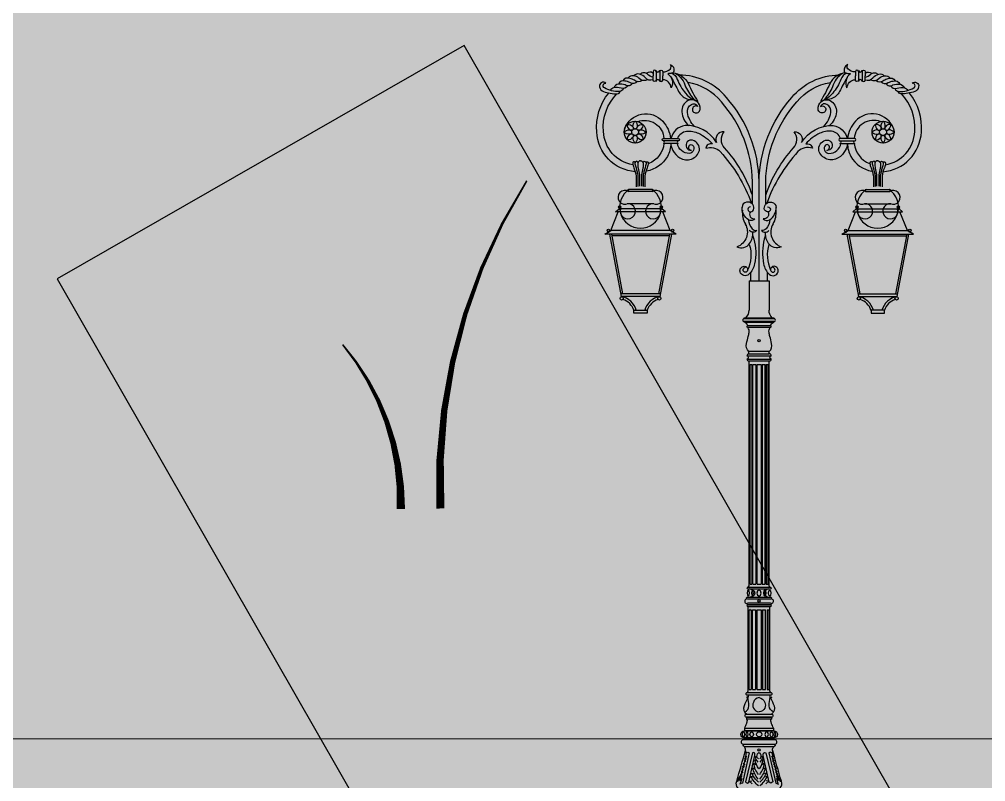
# Model space of a CAD drawing. Header units: millimetres. Extents: x 476643 to 477419, y 1110674 to 1111494.
# Drawn here: x 476905.383 to 476908.473, y 1111123.864 to 1111126.302 of the extents above; entities that cross this region are included whole.
import ezdxf

# ---------------------------------------------------------------- set-up
doc = ezdxf.new("R2010")
doc.units = ezdxf.units.MM
doc.header["$LTSCALE"] = 0.001
doc.header["$MEASUREMENT"] = 0
for name, color, linetype in [('HT_duong', 1, 'Continuous'), ('HT_thuc vat', 3, 'Continuous'), ('Net manh', 252, 'Continuous'), ('THIETBI', 33, 'Continuous')]:
    doc.layers.add(name, color=color, linetype=linetype)
doc.layers.add('LUOI', color=8, linetype='Continuous', lineweight=5)

# ---------------------------------------------------------------- blocks, each defined once
blk = doc.blocks.new('QFE')
at = {"layer": 'THIETBI', "color": 35, "lineweight": -2, "true_color": 0xa87038}
for p, q in [((7833468.5, 3940380.3), (7833468.5, 3940348)), ((7833468.5, 3940380.3), (7833468.5, 3940346.5)), ((7833474, 3940382.4), (7833474, 3940347.5)), ((7833478.7, 3940384.5), (7833478.7, 3940348)), ((7833486.1, 3940384.5), (7833486.1, 3940348)), ((7833490.8, 3940382.4), (7833490.8, 3940347.5)), ((7833496.3, 3940380.3), (7833496.3, 3940346.5)), ((7833521.2, 3940337.7), (7833443.6, 3940337.7)), ((7833521.2, 3940331.4), (7833445.1, 3940331.4)), ((7834202.1, 3940337.7), (7834279.7, 3940337.7)), ((7834202.1, 3940331.4), (7834278.2, 3940331.4)), ((7833562.1, 3940266.7), (7833402.7, 3940266.7)), ((7833551.1, 3940276), (7833419, 3940276)), ((7834161.2, 3940266.7), (7834320.6, 3940266.7)), ((7834172.2, 3940276), (7834304.3, 3940276)), ((7833577.2, 3940206.8), (7833387.6, 3940206.8)), ((7834146.1, 3940206.8), (7834335.7, 3940206.8)), ((7833596.8, 3940194.8), (7833368, 3940194.8)), ((7833574.2, 3940189.3), (7833390.6, 3940189.3)), ((7834126.5, 3940194.8), (7834355.3, 3940194.8)), ((7834149.1, 3940189.3), (7834332.7, 3940189.3)), ((7833830, 3940045.7), (7833830, 3939951.5)), ((7833830, 3940045.7), (7833893.3, 3940045.7)), ((7833893.3, 3940045.7), (7833893.3, 3939951.5)), ((7833545.5, 3940004.3), (7833419.3, 3940004.3)), ((7833543.8, 3939995), (7833421, 3939995)), ((7834177.8, 3940004.3), (7834304, 3940004.3)), ((7834179.5, 3939995), (7834302.2, 3939995)), ((7833894.3, 3939820), (7833828.9, 3939820)), ((7833828.9, 3939812.1), (7833828.9, 3939820)), ((7833894.3, 3939812.1), (7833894.3, 3939820)), ((7833832.6, 3939777.6), (7833838.9, 3939777.6)), ((7833841.9, 3939777.6), (7833851.4, 3939777.6)), ((7833855.2, 3939777.6), (7833867.9, 3939777.6)), ((7833871.7, 3939777.6), (7833881.2, 3939777.6)), ((7833884.2, 3939777.6), (7833890.5, 3939777.6)), ((7833832.6, 3939075.7), (7833838.9, 3939075.7)), ((7833841.9, 3939075.7), (7833851.4, 3939075.7)), ((7833855.2, 3939075.7), (7833867.9, 3939075.7)), ((7833871.7, 3939075.7), (7833881.2, 3939075.7)), ((7833884.2, 3939075.7), (7833890.5, 3939075.7)), ((7833829.6, 3938993.5), (7833835.9, 3938993.5)), ((7833840.7, 3938993.5), (7833850.2, 3938993.5)), ((7833855.2, 3938993.5), (7833867.9, 3938993.5)), ((7833872.9, 3938993.5), (7833882.4, 3938993.5)), ((7833887.2, 3938993.5), (7833893.6, 3938993.5)), ((7833829.6, 3938738.3), (7833835.9, 3938738.3)), ((7833840.7, 3938738.3), (7833850.2, 3938738.3)), ((7833855.2, 3938738.3), (7833867.9, 3938738.3)), ((7833872.9, 3938738.3), (7833882.4, 3938738.3)), ((7833887.2, 3938738.3), (7833893.6, 3938738.3))]:
    blk.add_line(p, q, dxfattribs=at)
at = {"layer": 'THIETBI', "color": 35, "true_color": 0xa87038}
for p, q in [((7834227, 3940380.3), (7834227, 3940346.5)), ((7834232.5, 3940382.4), (7834232.5, 3940347.5)), ((7834237.2, 3940384.5), (7834237.2, 3940348)), ((7834244.6, 3940384.5), (7834244.6, 3940348)), ((7834249.3, 3940382.4), (7834249.3, 3940347.5)), ((7834254.8, 3940380.3), (7834254.8, 3940348)), ((7834254.8, 3940380.3), (7834254.8, 3940346.5))]:
    blk.add_line(p, q, dxfattribs=at)
at = {"layer": 'THIETBI', "color": 35, "lineweight": -2, "true_color": 0xa87038}
for points in [[(7833554, 3940714, 0.236417), (7833577.9, 3940723.8, 0.355517), (7833578.3, 3940737.4, -0.357659), (7833589.1, 3940715.7, -0.346564), (7833581, 3940709.2, 0.044289), (7833569.5, 3940708, -0.377494), (7833580.5, 3940662.4, 0.375058), (7833554.3, 3940688.9, 0.872055)], [(7833505.8, 3940688.7, -0.353507), (7833477.4, 3940693.2, 0.183216), (7833459.7, 3940701.4, 0.310057), (7833443.4, 3940694.3)], [(7833522.2, 3940688.7, -0.362856), (7833498.2, 3940695, 0.124479), (7833479.2, 3940706.2, 0.33864), (7833461.3, 3940701.4)], [(7833523.1, 3940696.5, -0.183873), (7833504.3, 3940706.6, 0.439186), (7833481.6, 3940705.9)], [(7833522.3, 3940710.2, 0.313361), (7833501.6, 3940709.5)], [(7833532.2, 3940714.4, 1), (7833522.4, 3940714.4), (7833522.4, 3940701)], [(7833532.2, 3940687.6, -1), (7833522.4, 3940687.6), (7833522.4, 3940701)], [(7833543.8, 3940714.4, -1), (7833553.6, 3940714.4), (7833553.6, 3940701)], [(7833543.8, 3940687.6, 1), (7833553.6, 3940687.6), (7833553.6, 3940701)], [(7833581, 3940709.2, -0.272622), (7833599.8, 3940689.6, 0.078301), (7833626.3, 3940645.7, 0.086567), (7833651.5, 3940624.6, 14.524247)], [(7833584.9, 3940710.8, -0.25183), (7833635.9, 3940675.9, 0.043039), (7833665.6, 3940619.4, 5.42602)], [(7833595.1, 3940708.8, -0.194984), (7833626.7, 3940666.1, 0.059088), (7833653.5, 3940624.9, 0.228317), (7833665.6, 3940619.4, 0.310763)], [(7833861.6, 3940068), (7833861.6, 3940362.5, 0.178826), (7833757.3, 3940631.7, 0.224593), (7833606, 3940703.6, 6.691776)], [(7833861.6, 3940045.7), (7833861.6, 3940362.5, -0.178826), (7833966, 3940631.7, -0.224593), (7834117.3, 3940703.6, -6.691776)], [(7834138.4, 3940710.8, 0.25183), (7834087.4, 3940675.9, -0.043039), (7834057.6, 3940619.4, -5.42602)], [(7834128.2, 3940708.8, 0.194984), (7834096.5, 3940666.1, -0.059088), (7834069.8, 3940624.9, -0.228317), (7834057.6, 3940619.4, -0.310763)], [(7834142.2, 3940709.2, 0.272622), (7834123.5, 3940689.6, -0.078301), (7834096.9, 3940645.7, -0.086567), (7834071.8, 3940624.6, -14.524247)], [(7833427.2, 3940660.6, -0.353262), (7833414.8, 3940651.3, -0.139748), (7833366.9, 3940662.4, -0.806847), (7833372, 3940677.7, 0.723686), (7833351.4, 3940665.8, 0.251861), (7833363.8, 3940651, 0.095726), (7833408.3, 3940643.8, 0.394592), (7833417.2, 3940652.2)], [(7833441.7, 3940669.2, -0.348519), (7833420.6, 3940661.6, 0.153989), (7833396.5, 3940662.6, 0.191715), (7833385.9, 3940654.5, 2.215469)], [(7833456.2, 3940677.6, -0.465554), (7833433.5, 3940672, 0.134027), (7833411.6, 3940674.4, 0.286078), (7833396.8, 3940662.7, 2.125003)], [(7833472.8, 3940682.9, -0.38797), (7833448.5, 3940679.6, 0.059411), (7833432.7, 3940684.6, 0.413091), (7833411.6, 3940674.4)], [(7833487.6, 3940686.6, -0.370345), (7833463, 3940687, 0.059101), (7833448.5, 3940692.7, 0.37824), (7833426.2, 3940685.5)], [(7833580.1, 3940695.7, -0.016213), (7833604.4, 3940651.1, 0.189261), (7833630.7, 3940627.5, 0.138391), (7833648.3, 3940626, 4.133376)], [(7833840.3, 3940290.6), (7833840.3, 3940362.4, 0.178986), (7833741.1, 3940618, 0.183875), (7833633.5, 3940680.1, 0.225194)], [(7833882.9, 3940290.6), (7833882.9, 3940362.4, -0.178986), (7833982.2, 3940618, -0.183875), (7834089.7, 3940680.1, -0.225194)], [(7834143.1, 3940695.7, 0.016213), (7834118.9, 3940651.1, -0.189261), (7834092.6, 3940627.5, -0.138391), (7834074.9, 3940626, -4.133376)], [(7833466.2, 3940394.5, -0.380071), (7833342.8, 3940521.8, -0.19648), (7833380.7, 3940646, -0.458748)], [(7833458.2, 3940416.9, -0.356823), (7833364, 3940523.3, -0.218743), (7833406.4, 3940643.4)], [(7833654.8, 3940539.5, -0.152273), (7833632.3, 3940583.9, -0.336534), (7833645.3, 3940609.7, -0.465355), (7833664.8, 3940603.5, 1.036364), (7833654.7, 3940583.8, 0.508027), (7833673, 3940593.9, 0.582864), (7833634.7, 3940622.6, 0.287455), (7833614.4, 3940586.2, 0.200707), (7833636.8, 3940542.2, 6.479291)], [(7834068.5, 3940539.5, 0.152273), (7834091, 3940583.9, 0.336534), (7834078, 3940609.7, 0.465355), (7834058.5, 3940603.5, -1.036364), (7834068.5, 3940583.8, -0.508027), (7834050.3, 3940593.9, -0.582864), (7834088.6, 3940622.6, -0.287455), (7834108.9, 3940586.2, -0.200707), (7834086.5, 3940542.2, -6.479291)], [(7833431.7, 3940532.4, -0.564018), (7833553.6, 3940555.9, -0.155755), (7833578.7, 3940500.4, -0.224227)], [(7833456.5, 3940527.7, -0.254389), (7833447.9, 3940528.7, -0.229188), (7833440.4, 3940546, -0.229188), (7833457.7, 3940538.5, -0.254389), (7833458.7, 3940529.9)], [(7833463.7, 3940532, -0.254389), (7833458.2, 3940538.8, -0.229188), (7833465.2, 3940556.3, -0.229188), (7833472.2, 3940538.8, -0.254389), (7833466.8, 3940532)], [(7833471.7, 3940529.9, -0.254389), (7833472.7, 3940538.5, -0.229188), (7833490.1, 3940546, -0.229188), (7833482.6, 3940528.7, -0.254389), (7833474, 3940527.7)], [(7833472.7, 3940554.5, -0.512619), (7833557.3, 3940500.4, -0.015547)], [(7833454.5, 3940519.6, -0.254389), (7833447.6, 3940514.2, -0.229188), (7833430.1, 3940521.2, -0.229188), (7833447.6, 3940528.2, -0.254389), (7833454.5, 3940522.7)], [(7833458.7, 3940512.4, -0.254389), (7833457.7, 3940503.8, -0.229188), (7833440.4, 3940496.3, -0.229188), (7833447.9, 3940513.7, -0.254389), (7833456.5, 3940514.7)], [(7833474, 3940514.7, -0.254389), (7833482.6, 3940513.7, -0.229188), (7833490.1, 3940496.3, -0.229188), (7833472.7, 3940503.8, -0.254389), (7833471.7, 3940512.4)], [(7833476, 3940522.7, -0.254389), (7833482.8, 3940528.2, -0.229188), (7833500.4, 3940521.2, -0.229188), (7833482.8, 3940514.2, -0.254389), (7833476, 3940519.6)], [(7833624.8, 3940542.3, 0.315911), (7833579.9, 3940500.4, 0.152829)], [(7833601.3, 3940500.4, -0.297688), (7833629.9, 3940524.1, -0.14348), (7833667.9, 3940517.4, -0.096496), (7833712.4, 3940483.7, 0.438011), (7833691, 3940469.9, -0.279297), (7833737.6, 3940458.8, -0.205795)], [(7833840.3, 3940319.1, 0.103279), (7833751.3, 3940470.7, -0.370587), (7833749.9, 3940522.6, 0.569422), (7833725.5, 3940488.1, 0.27295), (7833624.8, 3940542.3, 0.385905)], [(7833882.9, 3940319.1, -0.103279), (7833972, 3940470.7, 0.370587), (7833973.4, 3940522.6, -0.569422), (7833997.7, 3940488.1, -0.27295), (7834098.5, 3940542.3, -0.385905)], [(7834121.9, 3940500.4, 0.297688), (7834093.4, 3940524.1, 0.14348), (7834055.4, 3940517.4, 0.096496), (7834010.9, 3940483.7, -0.438011), (7834032.2, 3940469.9, 0.279297), (7833985.7, 3940458.8, 0.205795)], [(7834098.5, 3940542.3, -0.315911), (7834143.4, 3940500.4, -0.152829)], [(7833466.8, 3940510.4, -0.254389), (7833472.2, 3940503.6, -0.229188), (7833465.2, 3940486, -0.229188), (7833458.2, 3940503.6, -0.254389), (7833463.7, 3940510.4)], [(7833579.3, 3940485.1, -0.108899), (7833568.5, 3940443.4, -0.224227), (7833501.3, 3940396.3, -0.004019), (7833499.7, 3940396.1, -0.366728)], [(7833557.3, 3940485.1, -0.278421), (7833508.9, 3940420.4, -0.004523), (7833507, 3940419.8, -0.218743)], [(7833579, 3940485.1, 0.110988), (7833586, 3940462.7, 0.152829), (7833608.2, 3940439.1, 0.502542), (7833670.7, 3940462.4, 0.37374), (7833649.1, 3940495.2, 1.160145), (7833645, 3940462.5, 0.687118)], [(7833645, 3940462.5, -0.576772), (7833639.4, 3940479.3, -0.431015), (7833648.9, 3940479.6, -0.654899), (7833638.6, 3940453.3, -0.38176), (7833600.2, 3940485.1, -0.039915)], [(7834144.3, 3940485.1, -0.110988), (7834137.3, 3940462.7, -0.152829), (7834115, 3940439.1, -0.502542), (7834052.6, 3940462.4, -0.37374), (7834074.2, 3940495.2, -1.160145), (7834078.3, 3940462.5, -0.687118)], [(7834078.3, 3940462.5, 0.576772), (7834083.9, 3940479.3, 0.431015), (7834074.4, 3940479.6, 0.654899), (7834084.7, 3940453.3, 0.38176), (7834123.1, 3940485.1, 0.039915)], [(7833737.6, 3940458.8, -0.097593), (7833837.2, 3940293.6)], [(7833985.7, 3940458.8, 0.097593), (7833886, 3940293.6)], [(7833465, 3940424.8, 0.805324), (7833457.6, 3940422.3, 0.099459), (7833461, 3940407.5, -0.065412), (7833468.5, 3940380.3)], [(7833474.3, 3940424.5, 0.591187), (7833466, 3940426.3, 0.270977), (7833464.7, 3940419.7, -0.000807), (7833471.3, 3940394, -0.009319), (7833474, 3940382.4)], [(7833482.4, 3940429.4, 0.354429), (7833473.5, 3940422.3, 0.055025), (7833474.4, 3940405.4, -0.025376), (7833478.7, 3940384.5, -169.677483)], [(7833482.4, 3940429.4, -0.354429), (7833491.3, 3940422.3, -0.055025), (7833490.3, 3940405.4, 0.025376), (7833486.1, 3940384.5, 169.677483)], [(7833490.5, 3940424.5, -0.591187), (7833498.8, 3940426.3, -0.270977), (7833500.1, 3940419.7, 0.000807), (7833493.5, 3940394, 0.009319), (7833490.8, 3940382.4)], [(7833499.8, 3940424.8, -0.805324), (7833507.1, 3940422.3, -0.099459), (7833503.8, 3940407.5, 0.065412), (7833496.3, 3940380.3)], [(7833834.2, 3940282.2, 1.045083), (7833833.8, 3940266, 0.394918), (7833845, 3940276.8, 0.482676), (7833821.6, 3940297.4, 0.365775), (7833807, 3940279.9, 0.167234)], [(7833889, 3940282.2, -1.045083), (7833889.5, 3940266, -0.394918), (7833878.3, 3940276.8, -0.482676), (7833901.7, 3940297.4, -0.365775), (7833916.2, 3940279.9, -0.167234)], [(7833833.7, 3940266.5, 0.685844), (7833848.5, 3940244.2, -0.390926), (7833828.2, 3940240.4, -0.277375), (7833807.1, 3940282, 1.412206)], [(7833808.2, 3940271.4, 0.144906), (7833817.7, 3940226.4, -0.000675), (7833819.4, 3940223, -0.151301)], [(7833889.6, 3940266.5, -0.685844), (7833874.7, 3940244.2, 0.390926), (7833895.1, 3940240.4, 0.277375), (7833916.1, 3940282, -1.412206)], [(7833915, 3940271.4, -0.144906), (7833905.6, 3940226.4, 0.000675), (7833903.8, 3940223, 0.151301)], [(7833826.8, 3940241.3, 0.148782), (7833839.5, 3940211.9, 0.252217), (7833854, 3940207, -0.491737), (7833830.4, 3940206.3)], [(7833896.4, 3940241.3, -0.148782), (7833883.8, 3940211.9, -0.252217), (7833869.3, 3940207, 0.491737), (7833892.9, 3940206.3)], [(7833817.2, 3940227.3, -0.470369), (7833790.9, 3940154.2, 0.318304)], [(7833906.1, 3940227.3, 0.470369), (7833932.4, 3940154.2, -0.318304)], [(7833790.9, 3940154.2, 0.36395), (7833831.3, 3940165, 0.171382), (7833841.3, 3940200.8, -3.68517)], [(7833840.8, 3940191.8, -0.001202), (7833845.3, 3940179.2, -0.10896), (7833847.4, 3940099.9, -0.148615), (7833829, 3940066.6, -0.549686), (7833800.6, 3940074.5, -0.452545), (7833813.7, 3940092.1, -0.57067), (7833824.1, 3940077.2, -0.958324), (7833811, 3940082.5, -0.207016), (7833818.6, 3940089.8)], [(7833882.5, 3940191.8, 0.001202), (7833878, 3940179.2, 0.10896), (7833875.8, 3940099.9, 0.148615), (7833894.2, 3940066.6, 0.549686), (7833922.7, 3940074.5, 0.452545), (7833909.6, 3940092.1, 0.57067), (7833899.2, 3940077.2, 0.958324), (7833912.3, 3940082.5, 0.207016), (7833904.6, 3940089.8)], [(7833932.4, 3940154.2, -0.36395), (7833892, 3940165, -0.171382), (7833882, 3940200.8, 3.68517)], [(7833830.4, 3940162, -0.184179), (7833824.8, 3940079.5)], [(7833892.9, 3940162, 0.184179), (7833898.4, 3940079.5)], [(7833819.6, 3939927.7, 0.207336), (7833830, 3939951.5, 0.037455)], [(7833903.7, 3939927.7, -0.207336), (7833893.3, 3939951.5, -0.037455)], [(7833814.1, 3939924.6), (7833909.1, 3939924.6, -0.414214)], [(7833909.1, 3939915.1), (7833814.1, 3939915.1, -0.414214)], [(7833816.9, 3939911.9, -0.390546), (7833814.1, 3939915.1, 3.518269)], [(7833814.1, 3939915.1), (7833814.1, 3939914.7, 0.414214)], [(7833906.2, 3939911.9), (7833816.9, 3939911.9, -0.414214)], [(7833825.1, 3939902.4, 0.20126), (7833816.9, 3939911.9, 4.529458)], [(7833828.9, 3939820, -0.293231), (7833821.4, 3939845, -0.012249), (7833827, 3939867.7, 0.025284), (7833829.8, 3939880.1, 0.209142), (7833825.8, 3939895.9, 0.490875)], [(7833825.8, 3939896, -0.818804), (7833825.1, 3939902.4, -1.611391)], [(7833825.1, 3939902.4), (7833898, 3939902.4, -0.414214)], [(7833897.4, 3939896), (7833825.8, 3939896, -0.414214)], [(7833894.3, 3939820, 0.293231), (7833901.8, 3939845, 0.012249), (7833896.1, 3939867.7, -0.025284), (7833893.4, 3939880.1, -0.209142), (7833897.4, 3939895.9, -0.490875)], [(7833897.4, 3939896, 0.818804), (7833898, 3939902.4, 1.611391)], [(7833898, 3939902.4, -0.20126), (7833906.2, 3939911.9, -4.529458)], [(7833906.2, 3939911.9, 0.390546), (7833909.1, 3939915.1, -3.518269)], [(7833826.4, 3939066), (7833829.1, 3939068.9, 0.187644), (7833829.9, 3939071.1), (7833829.9, 3939789.5, 0.191392)], [(7833832.6, 3939075.7), (7833832.6, 3939777.6, -0.408014)], [(7833838.9, 3939777.6), (7833838.9, 3939075.7, -0.408014)], [(7833841.9, 3939075.7), (7833841.9, 3939777.6, -0.408014)], [(7833851.4, 3939777.6), (7833851.4, 3939075.7, -0.408014)], [(7833855.2, 3939075.7), (7833855.2, 3939777.6, -0.408014)], [(7833867.9, 3939777.6), (7833867.9, 3939075.7, -0.408014)], [(7833871.7, 3939777.6), (7833871.7, 3939075.7, 0.408014)], [(7833881.2, 3939075.7), (7833881.2, 3939777.6, 0.408014)], [(7833884.2, 3939777.6), (7833884.2, 3939075.7, 0.408014)], [(7833890.5, 3939075.7), (7833890.5, 3939777.6, 0.408014)], [(7833896.7, 3939066), (7833894.1, 3939068.9, -0.187644), (7833893.3, 3939071.1), (7833893.3, 3939789.5, -0.191392)], [(7833829.6, 3938738.3), (7833829.6, 3938993.5, -0.39738)], [(7833832.4, 3938996), (7833833.1, 3938996, -0.414214)], [(7833835.9, 3938993.5), (7833835.9, 3938738.3, -0.405337)], [(7833840.7, 3938738.3), (7833840.7, 3938993.5, -0.397382)], [(7833850.2, 3938993.5), (7833850.2, 3938738.3, -0.405337)], [(7833855.2, 3938738.3), (7833855.2, 3938993.5, -0.397384)], [(7833867.9, 3938993.5), (7833867.9, 3938738.3, -0.405337)], [(7833872.9, 3938993.5), (7833872.9, 3938738.3, 0.405337)], [(7833882.4, 3938738.3), (7833882.4, 3938993.5, 0.397382)], [(7833887.2, 3938993.5), (7833887.2, 3938738.3, 0.405337)], [(7833893.6, 3938738.3), (7833893.6, 3938993.5, 0.39738)], [(7833826.7, 3938720.1), (7833826.7, 3938713.8), (7833823.6, 3938715.5), (7833822.1, 3938714.4), (7833821.9, 3938713), (7833822.9, 3938712.1), (7833825.1, 3938711.7, 0.024792), (7833813.4, 3938686.4, 0.368149), (7833822.2, 3938659.9, 1.659723)], [(7833815.8, 3938666.7, 0.305665), (7833829.1, 3938686.7, 0.057089), (7833825.8, 3938713.9, 4.325465)], [(7833861.6, 3938713.1, 0.244737), (7833843.3, 3938697.6, 0.201155), (7833843.5, 3938679.4, 0.287157), (7833861.6, 3938666.9, 0.981708)], [(7833861.6, 3938713.1, -0.244737), (7833879.8, 3938697.6, -0.201155), (7833879.7, 3938679.4, -0.287157), (7833861.6, 3938666.9, -0.981708)], [(7833907.4, 3938666.7, -0.305665), (7833894.1, 3938686.7, -0.057089), (7833897.3, 3938713.9, -4.325465)], [(7833896.4, 3938720.1), (7833896.4, 3938713.8), (7833899.5, 3938715.5), (7833901, 3938714.4), (7833901.3, 3938713), (7833900.2, 3938712.1), (7833898.1, 3938711.7, -0.024792), (7833909.8, 3938686.4, -0.368149), (7833900.9, 3938659.9, -1.659723)], [(7833815.6, 3938403.3, -0.006278), (7833794.1, 3938424.3, -0.309399), (7833790.2, 3938445, 0.003394), (7833818.3, 3938544.8, 0.198202), (7833814.7, 3938555.7, 2.128602)], [(7833817.8, 3938542.3, -0.238111), (7833817, 3938523.2), (7833822, 3938524.8), (7833815.4, 3938517.4), (7833820, 3938517.8), (7833813.6, 3938509.6), (7833818.7, 3938510.1), (7833811.2, 3938500.6), (7833815.6, 3938500.9), (7833808.5, 3938491.8), (7833813.5, 3938493.4), (7833806, 3938483.5), (7833810.7, 3938484.3), (7833804, 3938474.1), (7833809.1, 3938475.5), (7833801.8, 3938466.5), (7833806.9, 3938468.9), (7833798.2, 3938458.2), (7833792.3, 3938444.8), (7833806, 3938462.1), (7833798.8, 3938447.2), (7833806.1, 3938454.1), (7833800, 3938435.2)], [(7833859.2, 3938517.3, -0.435619), (7833857, 3938532.4), (7833860.3, 3938537.4)], [(7833905.4, 3938542.3, 0.238111), (7833906.1, 3938523.2), (7833901.1, 3938524.8), (7833907.8, 3938517.4), (7833903.1, 3938517.8), (7833909.5, 3938509.6), (7833904.4, 3938510.1), (7833911.9, 3938500.6), (7833907.5, 3938500.9), (7833914.6, 3938491.8), (7833909.6, 3938493.4), (7833917.2, 3938483.5), (7833912.4, 3938484.3), (7833919.2, 3938474.1), (7833914.1, 3938475.5), (7833921.3, 3938466.5), (7833916.3, 3938468.9), (7833925, 3938458.2), (7833930.8, 3938444.8), (7833917.2, 3938462.1), (7833924.4, 3938447.2), (7833917, 3938454.1), (7833923.1, 3938435.2)], [(7833864, 3938517.3, 0.435619), (7833866.2, 3938532.4), (7833862.8, 3938537.4)], [(7833907.5, 3938403.3, 0.006278), (7833929, 3938424.3, 0.309399), (7833933, 3938445, -0.003394), (7833904.8, 3938544.8, -0.198202), (7833908.4, 3938555.7, -2.128602)], [(7833860.7, 3938485.3, -0.113579), (7833848.3, 3938513.8), (7833853.1, 3938511.6)], [(7833858.2, 3938506.3, -0.197711), (7833850.5, 3938524.2), (7833853.3, 3938522.9)], [(7833862.4, 3938485.3, 0.113579), (7833874.8, 3938513.8), (7833870, 3938511.6)], [(7833865, 3938506.3, 0.197711), (7833872.6, 3938524.2), (7833869.8, 3938522.9)], [(7833859, 3938452.3, -0.133438), (7833841.2, 3938488.2), (7833849.2, 3938483.5)], [(7833859.7, 3938466.9, -0.158359), (7833845.2, 3938503.2), (7833851.1, 3938498.8)], [(7833863.5, 3938466.9, 0.158359), (7833877.9, 3938503.2), (7833872, 3938498.8)], [(7833864.1, 3938452.3, 0.133438), (7833881.9, 3938488.2), (7833874, 3938483.5)], [(7833859.7, 3938430.4, -0.101434), (7833834.6, 3938461.8), (7833841.3, 3938459.3)], [(7833859.4, 3938442.5, -0.105973), (7833837.9, 3938471.6), (7833844.9, 3938468.9)], [(7833863.5, 3938430.4, 0.101434), (7833888.6, 3938461.8), (7833881.8, 3938459.3)], [(7833863.8, 3938442.5, 0.105973), (7833885.3, 3938471.6), (7833878.2, 3938468.9)]]:
    blk.add_lwpolyline(points, format="xyb", dxfattribs=at)
at = {"layer": 'THIETBI', "color": 35, "true_color": 0xa87038}
for points in [[(7834169.3, 3940714, -0.236417), (7834145.4, 3940723.8, -0.355517), (7834144.9, 3940737.4, 0.357659), (7834134.1, 3940715.7, 0.346564), (7834142.2, 3940709.2, -0.044289), (7834153.8, 3940708, 0.377494), (7834142.7, 3940662.4, -0.375058), (7834169, 3940688.9, -0.872055)], [(7834179.5, 3940714.4, 1), (7834169.7, 3940714.4), (7834169.7, 3940701)], [(7834179.5, 3940687.6, -1), (7834169.7, 3940687.6), (7834169.7, 3940701)], [(7834191, 3940714.4, -1), (7834200.9, 3940714.4), (7834200.9, 3940701)], [(7834191, 3940687.6, 1), (7834200.9, 3940687.6), (7834200.9, 3940701)], [(7834200.2, 3940696.5, 0.183873), (7834218.9, 3940706.6, -0.439186), (7834241.7, 3940705.9)], [(7834201, 3940710.2, -0.313361), (7834221.7, 3940709.5)], [(7834201.1, 3940688.7, 0.362856), (7834225.1, 3940695, -0.124479), (7834244.1, 3940706.2, -0.33864), (7834262, 3940701.4)], [(7834217.5, 3940688.7, 0.353507), (7834245.8, 3940693.2, -0.183216), (7834263.6, 3940701.4, -0.310057), (7834279.9, 3940694.3)], [(7834235.7, 3940686.6, 0.370345), (7834260.2, 3940687, -0.059101), (7834274.8, 3940692.7, -0.37824), (7834297.1, 3940685.5)], [(7834250.5, 3940682.9, 0.38797), (7834274.8, 3940679.6, -0.059411), (7834290.6, 3940684.6, -0.413091), (7834311.7, 3940674.4)], [(7834267.1, 3940677.6, 0.465554), (7834289.8, 3940672, -0.134027), (7834311.6, 3940674.4, -0.286078), (7834326.5, 3940662.7, -2.125003)], [(7834281.6, 3940669.2, 0.348519), (7834302.7, 3940661.6, -0.153989), (7834326.8, 3940662.6, -0.191715), (7834337.4, 3940654.5, -2.215469)], [(7834296.1, 3940660.6, 0.353262), (7834308.5, 3940651.3, 0.139748), (7834356.4, 3940662.4, 0.806847), (7834351.3, 3940677.7, -0.723686), (7834371.9, 3940665.8, -0.251861), (7834359.4, 3940651, -0.095726), (7834315, 3940643.8, -0.394592), (7834306.1, 3940652.2)], [(7834257.1, 3940394.5, 0.380071), (7834380.5, 3940521.8, 0.19648), (7834342.6, 3940646, 0.458748)], [(7834265.1, 3940416.9, 0.356823), (7834359.3, 3940523.3, 0.218743), (7834316.9, 3940643.4)], [(7834291.6, 3940532.4, 0.564018), (7834169.7, 3940555.9, 0.155755), (7834144.6, 3940500.4, 0.224227)], [(7834250.6, 3940554.5, 0.512619), (7834166, 3940500.4, 0.015547)], [(7834251.5, 3940529.9, 0.254389), (7834250.5, 3940538.5, 0.229188), (7834233.2, 3940546, 0.229188), (7834240.7, 3940528.7, 0.254389), (7834249.3, 3940527.7)], [(7834259.6, 3940532, 0.254389), (7834265, 3940538.8, 0.229188), (7834258, 3940556.3, 0.229188), (7834251.1, 3940538.8, 0.254389), (7834256.5, 3940532)], [(7834266.8, 3940527.7, 0.254389), (7834275.4, 3940528.7, 0.229188), (7834282.9, 3940546, 0.229188), (7834265.5, 3940538.5, 0.254389), (7834264.6, 3940529.9)], [(7834247.3, 3940522.7, 0.254389), (7834240.5, 3940528.2, 0.229188), (7834222.9, 3940521.2, 0.229188), (7834240.5, 3940514.2, 0.254389), (7834247.3, 3940519.6)], [(7834249.3, 3940514.7, 0.254389), (7834240.7, 3940513.7, 0.229188), (7834233.2, 3940496.3, 0.229188), (7834250.5, 3940503.8, 0.254389), (7834251.5, 3940512.4)], [(7834264.6, 3940512.4, 0.254389), (7834265.5, 3940503.8, 0.229188), (7834282.9, 3940496.3, 0.229188), (7834275.4, 3940513.7, 0.254389), (7834266.8, 3940514.7)], [(7834268.8, 3940519.6, 0.254389), (7834275.6, 3940514.2, 0.229188), (7834293.2, 3940521.2, 0.229188), (7834275.6, 3940528.2, 0.254389), (7834268.8, 3940522.7)], [(7834144, 3940485.1, 0.108899), (7834154.8, 3940443.4, 0.224227), (7834222, 3940396.3, 0.004019), (7834223.6, 3940396.1, 0.366728)], [(7834166, 3940485.1, 0.278421), (7834214.3, 3940420.4, 0.004523), (7834216.3, 3940419.8, 0.218743)], [(7834256.5, 3940510.4, 0.254389), (7834251.1, 3940503.6, 0.229188), (7834258, 3940486, 0.229188), (7834265, 3940503.6, 0.254389), (7834259.6, 3940510.4)], [(7834223.5, 3940424.8, 0.805324), (7834216.1, 3940422.3, 0.099459), (7834219.5, 3940407.5, -0.065412), (7834227, 3940380.3)], [(7834232.8, 3940424.5, 0.591187), (7834224.5, 3940426.3, 0.270977), (7834223.2, 3940419.7, -0.000807), (7834229.8, 3940394, -0.009319), (7834232.5, 3940382.4)], [(7834240.9, 3940429.4, 0.354429), (7834232, 3940422.3, 0.055025), (7834232.9, 3940405.4, -0.025376), (7834237.2, 3940384.5, -169.677483)], [(7834240.9, 3940429.4, -0.354429), (7834249.8, 3940422.3, -0.055025), (7834248.8, 3940405.4, 0.025376), (7834244.6, 3940384.5, 169.677483)], [(7834249, 3940424.5, -0.591187), (7834257.3, 3940426.3, -0.270977), (7834258.6, 3940419.7, 0.000807), (7834251.9, 3940394, 0.009319), (7834249.3, 3940382.4)], [(7834258.3, 3940424.8, -0.805324), (7834265.6, 3940422.3, -0.099459), (7834262.3, 3940407.5, 0.065412), (7834254.8, 3940380.3)]]:
    blk.add_lwpolyline(points, format="xyb", dxfattribs=at)
at = {"layer": 'THIETBI', "color": 35, "lineweight": -2, "true_color": 0xa87038}
for points in [[(7833532.2, 3940718.6), (7833532.2, 3940683.4)], [(7833543.8, 3940718.6), (7833543.8, 3940683.4)], [(7833543.8, 3940709.9), (7833543.8, 3940701)], [(7833603.2, 3940485.1), (7833555.7, 3940485.1)], [(7834120.1, 3940485.1), (7834167.5, 3940485.1)], [(7833387.6, 3940206.8), (7833411.5, 3940266.6)], [(7833402.7, 3940266.7), (7833413.7, 3940276)], [(7833402.7, 3940266.7), (7833413.7, 3940276)], [(7833414.5, 3940278.6), (7833413, 3940276), (7833419, 3940276), (7833417.4, 3940278.6)], [(7833524.7, 3940292.3), (7833443.7, 3940292.3), (7833440.1, 3940292.3)], [(7833550.2, 3940278.6), (7833551.8, 3940276), (7833545.8, 3940276), (7833547.4, 3940278.6)], [(7833562.1, 3940266.7), (7833551.1, 3940276)], [(7833577.2, 3940206.8), (7833553.3, 3940266.6)], [(7834146.1, 3940206.8), (7834170, 3940266.6)], [(7834161.2, 3940266.7), (7834172.2, 3940276)], [(7834173, 3940278.6), (7834171.5, 3940276), (7834177.5, 3940276), (7834175.9, 3940278.6)], [(7834198.6, 3940292.3), (7834279.6, 3940292.3), (7834283.1, 3940292.3)], [(7834308.7, 3940278.6), (7834310.3, 3940276), (7834304.3, 3940276), (7834305.9, 3940278.6)], [(7834320.6, 3940266.7), (7834309.6, 3940276)], [(7834320.6, 3940266.7), (7834309.6, 3940276)], [(7834335.7, 3940206.8), (7834311.8, 3940266.6)], [(7833368, 3940194.8), (7833387.6, 3940206.8)], [(7833368, 3940194.8), (7833387.6, 3940206.8)], [(7833596.8, 3940194.8), (7833577.1, 3940206.8)], [(7834126.5, 3940194.8), (7834146.1, 3940206.8)], [(7834126.5, 3940194.8), (7834146.1, 3940206.8)], [(7834355.3, 3940194.8), (7834335.6, 3940206.8)], [(7833378.2, 3940203.4), (7833376.6, 3940200.8), (7833382.6, 3940200.8), (7833381.1, 3940203.4)], [(7833383.7, 3940194.8), (7833421, 3939995)], [(7833389.6, 3940194.8), (7833425.2, 3940004.3)], [(7833575.2, 3940194.8), (7833539.6, 3940004.3)], [(7833581.1, 3940194.8), (7833543.8, 3939995)], [(7833586.6, 3940203.4), (7833588.2, 3940200.8), (7833582.2, 3940200.8), (7833583.7, 3940203.4)], [(7834136.7, 3940203.4), (7834135.1, 3940200.8), (7834141.1, 3940200.8), (7834139.5, 3940203.4)], [(7834142.2, 3940194.8), (7834179.5, 3939995)], [(7834148.1, 3940194.8), (7834183.7, 3940004.3)], [(7834333.7, 3940194.8), (7834298.1, 3940004.3)], [(7834339.6, 3940194.8), (7834302.2, 3939995)], [(7834345.1, 3940203.4), (7834346.7, 3940200.8), (7834340.7, 3940200.8), (7834342.2, 3940203.4)], [(7833834.9, 3940045.7), (7833834.9, 3940073.1)], [(7833888.4, 3940045.7), (7833888.4, 3940073.1)], [(7833814.1, 3939915.1), (7833909.1, 3939915.1)], [(7833822.8, 3939806), (7833900.4, 3939806)], [(7833827.8, 3939812.1), (7833894.3, 3939812.1)], [(7833822.8, 3939795.6), (7833900.4, 3939795.6)], [(7833827.8, 3939789.5), (7833894.3, 3939789.5)], [(7833827.4, 3939037.1), (7833829.6, 3939039.9), (7833830.9, 3939046.9), (7833829.6, 3939053.8), (7833827.3, 3939056.7), (7833825, 3939053.8), (7833823.7, 3939046.9), (7833825, 3939039.9), (7833827.2, 3939037.1)], [(7833842.8, 3939037.1), (7833839.6, 3939039.9), (7833838.3, 3939046.9), (7833839.6, 3939053.8), (7833842.9, 3939056.7), (7833846.3, 3939053.8), (7833847.6, 3939046.9), (7833846.3, 3939039.9), (7833843, 3939037.1)], [(7833861.5, 3939056.7), (7833856.7, 3939053.8), (7833854.8, 3939046.9), (7833856.7, 3939039.9), (7833861.4, 3939037.1), (7833866.1, 3939039.9), (7833868.1, 3939046.9), (7833866.1, 3939053.8), (7833861.3, 3939056.7)], [(7833880.1, 3939037.1), (7833883.3, 3939039.9), (7833884.6, 3939046.9), (7833883.3, 3939053.8), (7833880, 3939056.7), (7833876.6, 3939053.8), (7833875.3, 3939046.9), (7833876.6, 3939039.9), (7833879.9, 3939037.1)], [(7833895.5, 3939037.1), (7833893.2, 3939039.9), (7833891.9, 3939046.9), (7833893.2, 3939053.8), (7833895.6, 3939056.7), (7833897.9, 3939053.8), (7833899.2, 3939046.9), (7833897.9, 3939039.9), (7833895.6, 3939037.1)], [(7833824.5, 3938729.6), (7833826.7, 3938734), (7833826.7, 3939002.7)], [(7833898.6, 3938729.6), (7833896.4, 3938734), (7833896.4, 3939002.7)], [(7833815.6, 3938615.5), (7833817.5, 3938619.8), (7833819.1, 3938623.5), (7833820.3, 3938626.5), (7833821.3, 3938629.1), (7833822.1, 3938631.2), (7833822.7, 3938632.9), (7833823.1, 3938634.3), (7833823.4, 3938635.5), (7833823.7, 3938636.5), (7833823.9, 3938637.3), (7833824, 3938638.1), (7833824.1, 3938638.7), (7833824.1, 3938639.2), (7833824.1, 3938639.7), (7833824.1, 3938640.1), (7833824, 3938640.5), (7833824, 3938640.9), (7833823.8, 3938641.4), (7833823.7, 3938641.8), (7833823.5, 3938642.2), (7833823.2, 3938642.7), (7833822.9, 3938643.1), (7833822.5, 3938643.6), (7833822, 3938644.1)], [(7833907.5, 3938615.5), (7833905.6, 3938619.8), (7833904.1, 3938623.5), (7833902.8, 3938626.5), (7833901.8, 3938629.1), (7833901.1, 3938631.2), (7833900.5, 3938632.9), (7833900, 3938634.3), (7833899.7, 3938635.5), (7833899.4, 3938636.5), (7833899.2, 3938637.3), (7833899.1, 3938638.1), (7833899, 3938638.7), (7833899, 3938639.2), (7833899, 3938639.7), (7833899, 3938640.1), (7833899.1, 3938640.5), (7833899.2, 3938640.9), (7833899.3, 3938641.4), (7833899.5, 3938641.8), (7833899.7, 3938642.2), (7833899.9, 3938642.7), (7833900.3, 3938643.1), (7833900.7, 3938643.6), (7833901.2, 3938644.1)], [(7833811.9, 3938586.7), (7833810.1, 3938589.1), (7833809, 3938594.9), (7833810.1, 3938600.8), (7833812, 3938603.3), (7833814, 3938600.8), (7833815.1, 3938594.9), (7833814, 3938589.1), (7833812.1, 3938586.7)], [(7833822.8, 3938586.7), (7833825.6, 3938589.1), (7833826.7, 3938594.9), (7833825.6, 3938600.8), (7833822.7, 3938603.3), (7833819.9, 3938600.8), (7833818.8, 3938594.9), (7833819.9, 3938589.1), (7833822.7, 3938586.7)], [(7833837.9, 3938603.3), (7833841.9, 3938600.8), (7833843.6, 3938594.9), (7833841.9, 3938589.1), (7833838, 3938586.7), (7833834, 3938589.1), (7833832.3, 3938594.9), (7833834, 3938600.8), (7833838, 3938603.3)], [(7833886.1, 3938603.3), (7833882, 3938600.8), (7833880.4, 3938594.9), (7833882, 3938589.1), (7833886, 3938586.7), (7833890, 3938589.1), (7833891.6, 3938594.9), (7833890, 3938600.8), (7833885.9, 3938603.3)], [(7833901.1, 3938586.7), (7833898.4, 3938589.1), (7833897.3, 3938594.9), (7833898.4, 3938600.8), (7833901.2, 3938603.3), (7833904.1, 3938600.8), (7833905.2, 3938594.9), (7833904.1, 3938589.1), (7833901.3, 3938586.7)], [(7833912, 3938586.7), (7833913.9, 3938589.1), (7833915, 3938594.9), (7833913.9, 3938600.8), (7833911.9, 3938603.3), (7833910, 3938600.8), (7833908.9, 3938594.9), (7833910, 3938589.1), (7833911.8, 3938586.7)], [(7833839.6, 3938436.6), (7833830.4, 3938446), (7833838.5, 3938446.4)], [(7833819.7, 3938535.2), (7833825.7, 3938537.9), (7833830.3, 3938535.9), (7833808.4, 3938439.2), (7833805.1, 3938438.5), (7833801.1, 3938440.5)], [(7833883.5, 3938436.6), (7833892.7, 3938446), (7833884.7, 3938446.4)], [(7833903.5, 3938535.2), (7833897.5, 3938537.9), (7833892.8, 3938535.9), (7833914.7, 3938439.2), (7833918, 3938438.5), (7833922, 3938440.5)]]:
    blk.add_lwpolyline(points, dxfattribs=at)
at = {"layer": 'THIETBI', "color": 35, "true_color": 0xa87038}
for points in [[(7834179.5, 3940718.6), (7834179.5, 3940683.4)], [(7834179.5, 3940709.9), (7834179.5, 3940701)], [(7834191, 3940718.6), (7834191, 3940683.4)]]:
    blk.add_lwpolyline(points, dxfattribs=at)
at = {"layer": 'THIETBI', "color": 35, "lineweight": -2, "true_color": 0xa87038}
for points in [[(7833603.2, 3940500.4, -1), (7833603.2, 3940492.8), (7833555.7, 3940492.8, -1), (7833555.7, 3940500.4)], [(7834120.1, 3940500.4, 1), (7834120.1, 3940492.8), (7834167.5, 3940492.8, 1), (7834167.5, 3940500.4)], [(7833826.4, 3939066), (7833896.7, 3939066, -1), (7833896.7, 3939059.7), (7833826.4, 3939059.7, -1)], [(7833825.1, 3939034.4), (7833898, 3939034.4, -1), (7833898, 3939027.8), (7833825.1, 3939027.8, -1)], [(7833826.4, 3939015.3), (7833896.7, 3939015.3, -1), (7833896.7, 3939009), (7833826.4, 3939009, -1)], [(7833826.4, 3939009), (7833896.7, 3939009, -1), (7833896.7, 3939002.7), (7833826.4, 3939002.7, -1)], [(7833898.6, 3938720.1), (7833824.5, 3938720.1, -0.414214), (7833820.4, 3938724.2), (7833820.4, 3938725.5, -0.414214), (7833824.5, 3938729.6), (7833898.6, 3938729.6, -0.414214), (7833902.8, 3938725.5), (7833902.8, 3938724.2, -0.414214)], [(7833901.8, 3938650.4), (7833821.3, 3938650.4, -0.414214), (7833817.2, 3938654.5), (7833817.2, 3938655.8, -0.414214), (7833821.3, 3938659.9), (7833901.8, 3938659.9, -0.414214), (7833905.9, 3938655.8), (7833905.9, 3938654.5, -0.414214)], [(7833909.4, 3938583.9), (7833813.7, 3938583.9, -0.414214), (7833803, 3938594.6), (7833803, 3938595.3, -0.414214), (7833813.7, 3938606), (7833909.4, 3938606, -0.414214), (7833920.2, 3938595.3), (7833920.2, 3938594.6, -0.414214)], [(7833814.6, 3938564.1), (7833908.5, 3938564.1, -1), (7833908.5, 3938555.7), (7833814.6, 3938555.7, -1)]]:
    blk.add_lwpolyline(points, format="xyb", close=True, dxfattribs=at)
for points in [[(7833503.7, 3939951.3), (7833503.7, 3939942.1), (7833461, 3939942.1), (7833461, 3939951.3)], [(7833909.1, 3939924.6), (7833814.1, 3939924.6), (7833814.1, 3939927.7), (7833909.1, 3939927.7)], [(7834219.5, 3939951.3), (7834219.5, 3939942.1), (7834262.2, 3939942.1), (7834262.2, 3939951.3)], [(7833901.2, 3938644.1), (7833822, 3938644.1), (7833822, 3938650.4), (7833901.2, 3938650.4)], [(7833907.5, 3938606), (7833815.6, 3938606), (7833815.6, 3938615.5), (7833907.5, 3938615.5)], [(7833909.1, 3938577.5), (7833814.1, 3938577.5), (7833814.1, 3938583.9), (7833909.1, 3938583.9)], [(7833848.5, 3938531.3), (7833847.5, 3938534.6), (7833844.2, 3938537.2), (7833840.3, 3938536.6), (7833817.7, 3938443.8), (7833820.4, 3938441.1), (7833824.3, 3938439.2), (7833829, 3938441.8), (7833848.2, 3938527.9)], [(7833874.7, 3938531.3), (7833875.6, 3938534.6), (7833878.9, 3938537.2), (7833882.9, 3938536.6), (7833905.4, 3938443.8), (7833902.8, 3938441.1), (7833898.8, 3938439.2), (7833894.2, 3938441.8), (7833874.9, 3938527.9)]]:
    blk.add_lwpolyline(points, close=True, dxfattribs=at)
for centre, radius in [((7833465.2, 3940521.2), 35.1), ((7833465.2, 3940521.2), 10.9), ((7833416, 3940282.1), 3.81), ((7833548.8, 3940282.1), 3.81), ((7834174.5, 3940282.1), 3.81), ((7834307.3, 3940282.1), 3.81), ((7833379.6, 3940206.9), 3.81), ((7833585.2, 3940206.9), 3.81), ((7834138.1, 3940206.9), 3.81), ((7834343.7, 3940206.9), 3.81), ((7833422.1, 3939989.3), 5.03), ((7833542.7, 3939989.3), 5.03), ((7834180.6, 3939989.3), 5.03), ((7834301.2, 3939989.3), 5.03), ((7833861.6, 3939854.3), 3.96), ((7833861.6, 3939021.7), 3.96), ((7833862, 3938595.3), 8.28), ((7833861.6, 3938545.3), 3.96)]:
    blk.add_circle(centre, radius, dxfattribs=at)
at = {"layer": 'THIETBI', "color": 35, "true_color": 0xa87038}
for radius in [35.1, 10.9]:
    blk.add_circle((7834258, 3940521.2), radius, dxfattribs=at)
at = {"layer": 'THIETBI', "color": 35, "lineweight": -2, "true_color": 0xa87038}
for centre, radius, start, end in [((7833538, 3940718.6), 5.76, 0, 180), ((7833538, 3940683.4), 5.76, 180, 0), ((7833555.7, 3940488.9), 3.83, 90, 270), ((7833603.2, 3940488.9), 3.83, 270, 90), ((7834120.1, 3940488.9), 3.83, 90, 270), ((7833444.3, 3940334.5), 3.23, 101.4699, 258.5301), ((7833433, 3940312.6), 22.4, 295.6216, 57.2183), ((7833482.4, 3940281.1), 66.9, 57.8027, 122.1973), ((7833531.8, 3940312.6), 22.4, 122.7817, 244.3784), ((7833520.5, 3940334.5), 3.23, 281.4699, 78.5301), ((7834202.8, 3940334.5), 3.23, 101.4699, 258.5301), ((7834191.5, 3940312.6), 22.4, 295.6216, 57.2183), ((7834240.9, 3940281.1), 66.9, 57.8027, 122.1973), ((7834290.3, 3940312.6), 22.4, 122.7817, 244.3784), ((7834279, 3940334.5), 3.23, 281.4699, 78.5301), ((7833441.9, 3940268.1), 24.3, 94.2982, 160.9355), ((7833522.8, 3940268.1), 24.3, 19.0645, 85.7018), ((7834200.4, 3940268.1), 24.3, 94.2982, 160.9355), ((7834281.3, 3940268.1), 24.3, 19.0645, 85.7018), ((7833409.9, 3939934.9), 61.2, 15.5429, 79.586), ((7833554.9, 3939934.9), 61.2, 100.414, 164.4571), ((7834168.4, 3939934.9), 61.2, 15.5429, 79.586), ((7834313.4, 3939934.9), 61.2, 100.414, 164.4571), ((7833409.9, 3939934.9), 53.7, 17.7828, 72.5705), ((7833554.9, 3939934.9), 53.7, 107.4295, 162.2172), ((7834168.4, 3939934.9), 53.7, 17.7828, 72.5705), ((7834313.4, 3939934.9), 53.7, 107.4295, 162.2172), ((7833814, 3939919.8), 4.75, 89.5095, 270.4905), ((7833909.1, 3939919.8), 4.75, 269.5095, 90.4905), ((7833822.8, 3939800.8), 5.18, 90, 270), ((7833828.9, 3939806), 6.14, 90, 180), ((7833894.3, 3939806), 6.14, 0, 90), ((7833900.4, 3939800.8), 5.18, 270, 90), ((7833828.9, 3939795.6), 6.14, 180, 270), ((7833894.3, 3939795.6), 6.14, 270, 0), ((7833830.3, 3939047.1), 13.2, 107.1406, 253.629), ((7833892.8, 3939047.1), 13.2, 286.371, 72.8594), ((7833822.6, 3939021.2), 7.03, 302.9929, 68.5975), ((7833900.6, 3939021.2), 7.03, 111.4025, 237.0071), ((7833811.6, 3938570.7), 7.26, 294.8822, 70.0374), ((7833911.6, 3938570.7), 7.26, 109.9626, 245.1178)]:
    blk.add_arc(centre, radius, start, end, dxfattribs=at)
at = {"layer": 'THIETBI', "color": 35, "true_color": 0xa87038}
for centre, radius, start, end in [((7834185.3, 3940718.6), 5.76, 0, 180), ((7834185.3, 3940683.4), 5.76, 180, 0), ((7834167.5, 3940488.9), 3.83, 270, 90)]:
    blk.add_arc(centre, radius, start, end, dxfattribs=at)
blk = doc.blocks.new('fff')
blk.add_lwpolyline([(476908.4846, 1111120.2652), (476909.7863, 1111121.0106), (476906.805, 1111126.2175), (476905.5033, 1111125.4721)], close=True)
at = {"layer": 'HT_thuc vat'}
for points in [[(476906.7286, 1111124.7374, 0.0262, 0.00525, -0.153458), (476907.0053, 1111125.7854, 0.00525, 0.00525, 16.012614)], [(476906.6028, 1111124.736, 0.0262, 0.00525, 0.181131), (476906.4165, 1111125.2614, 0.0262, 0.00525, -4.506935)]]:
    blk.add_lwpolyline(points, format="xyseb", dxfattribs=at)
at = {"linetype": 'ByBlock', "xscale": 0.0009999999892897904, "yscale": 0.0009999999310821295, "zscale": 0.001}
blk.add_blockref('QFE', (469073.8866, 1107185.4201), dxfattribs=at)

msp = doc.modelspace()

# ---------------------------------------------------------------- hatches: boundary and pattern name
at = {"layer": 'HT_duong', "lineweight": 35}
h = msp.add_hatch(color=8, dxfattribs=at)
h.paths.add_polyline_path([(477048.8869, 1111327.4626), (477027.7754, 1111358.9723), (477020.2701, 1111370.1742), (477008.332, 1111362.8653), (477016.4213, 1111350.7917), (477017.8599, 1111344.6831), (477017.1383, 1111339.4994), (477012.7696, 1111333.596), (476979.4908, 1111315.8936), (476971.1237, 1111317.952), (476961.673, 1111322.5963), (476956.5051, 1111325.872), (476954.5142, 1111328.2208), (476952.1373, 1111336.1948), (476950.5082, 1111341.552), (476944.0211, 1111339.2453), (476951.4415, 1111311.6738), (476952.2304, 1111304.9948), (476951.5865, 1111298.4479), (476949.7582, 1111292.182), (476947.7488, 1111287.8522), (476944.9754, 1111283.905), (476912.7191, 1111237.2965), (476908.6909, 1111231.5679), (476905.1317, 1111227.4196), (476830.3223, 1111166.9894), (476799.591, 1111142.6655), (476792.6427, 1111141.5433), (476785.2887, 1111143.0735), (476778.9826, 1111147.2493), (476775.4549, 1111152.3713), (476762.3258, 1111180.6541), (476747.928, 1111173.644), (476760.345, 1111146.8927), (476762.51, 1111138.7938), (476762.2901, 1111130.0028), (476760.1619, 1111122.3055), (476756.9907, 1111116.7859), (476735.457, 1111099.5515), (476743.8141, 1111087.993), (476759.6068, 1111098.3826), (476775.9594, 1111098.612), (476781.0335, 1111093.1867), (476828.7565, 1111011.4796), (476830.0746, 1111008.3258), (476829.3651, 1111005.7395), (476823.6012, 1110996.6577), (476828.9771, 1110986.6093), (476838.7221, 1110987.9027), (476841.2724, 1110987.7555), (476843.5822, 1110986.1127), (476852.5533, 1110970.8375), (476872.9485, 1110935.6599), (476871.7099, 1110929.87), (476868.2016, 1110926.9263), (476873.4977, 1110917.4347), (476877.8107, 1110918.6414), (476881.1677, 1110918.7616), (476884.4141, 1110916.2513), (476895.7642, 1110896.7472), (476895.132, 1110892.0328), (476890.2669, 1110888.6443), (476893.2729, 1110883.6795), (476898.4186, 1110886.3604), (476901.3785, 1110885.9703), (476903.4096, 1110883.7133), (476924.932, 1110847.1734), (476928.3801, 1110849.1517), (476943.9939, 1110822.8312), (476950.9445, 1110826.1398), (476941.0164, 1110842.3292), (476941.0334, 1110842.3368), (476927.7237, 1110865.746), (476917.8759, 1110882.8019), (476920.9863, 1110885.3836), (476907.496, 1110908.5589), (476893.3537, 1110932.7052), (476851.8669, 1111003.7622), (476851.4405, 1111006.305), (476852.8009, 1111008.3799), (476859.9686, 1111013.191), (476854.9226, 1111021.8728), (476847.7904, 1111017.9435), (476844.5445, 1111018.0114), (476842.4618, 1111020.0143), (476825.7434, 1111048.3467), (476799.1789, 1111094.1109), (476796.7854, 1111098.6341), (476795.3987, 1111104.5487), (476796.4153, 1111116.0323), (476798.4799, 1111121.44), (476801.6621, 1111126.0299), (476818.9661, 1111139.9809), (476834.974, 1111153.0527), (476868.4674, 1111179.5784), (476870.7029, 1111178.8445), (476873.9471, 1111174.7578), (476875.8499, 1111172.5516), (476876.4833, 1111171.6632), (476827.0078, 1111132.4606), (476828.8709, 1111130.1092), (476878.227, 1111169.2172), (476881.3172, 1111164.8823), (476910.9302, 1111113.0438), (476920.6031, 1111118.895), (476886.6232, 1111176.5327), (476903.8625, 1111187.8617), (476907.7238, 1111189.8404), (476910.8978, 1111190.1595), (476913.7296, 1111189.6764), (476918.1923, 1111185.8728), (476929.1414, 1111167.4636), (476939.3738, 1111150.1656), (476950.7745, 1111129.8955), (476953.3893, 1111131.3661), (476941.9726, 1111151.6648), (476931.7216, 1111168.994), (476920.5167, 1111187.8336), (476915.0475, 1111192.4949), (476911.0019, 1111193.1851), (476906.8599, 1111192.7687), (476902.2557, 1111190.4092), (476884.0143, 1111178.4211), (476881.2217, 1111180.9885), (476878.7601, 1111185.1606), (476878.4714, 1111186.5476), (476878.8679, 1111187.779), (476900.1631, 1111204.2814), (476906.5798, 1111209.3668), (476916.2733, 1111204.4634), (476926.7189, 1111192.4107), (476937.2635, 1111174.3323), (476991.8597, 1111079.8757), (477002.1776, 1111061.9917), (477014.8736, 1111068.3705), (477006.4653, 1111083.5074), (477006.7018, 1111088.5615), (477014.3171, 1111096.8102), (477023.7651, 1111101.9907), (477078.6638, 1111132.7368), (477096.8049, 1111142.8456), (477115.281, 1111153.1389), (477133.6943, 1111163.4267), (477137.3829, 1111165.6421), (477155.5829, 1111167.9695), (477151.757, 1111173.4558), (477114.867, 1111228.6355)])
h.paths.add_polyline_path([(476933.19, 1111209.4814), (476930.7385, 1111214.8356), (476928.9501, 1111222.6843), (476929.1742, 1111230.3941), (476929.9766, 1111237.4784), (476938.1439, 1111249.178), (476947.6881, 1111262.9663), (476959.6922, 1111280.2439), (476966.0318, 1111288.7095), (476972.8871, 1111295.3093), (476974.8153, 1111294.7301), (476975.681, 1111293.7209), (476978.0539, 1111289.9629), (476987.3381, 1111273.5437), (476991.5182, 1111278.36), (476979.4569, 1111300.0535), (476983.8426, 1111302.3598), (477002.2371, 1111311.997), (477020.7335, 1111321.6825), (477025.6611, 1111322.7251), (477029.895, 1111322.591), (477033.9055, 1111321.0627), (477037.6765, 1111318.2918), (477049.6722, 1111301.0034), (477061.0296, 1111283.9995), (477072.5541, 1111266.7389), (477084.0984, 1111249.4224), (477097.8726, 1111228.8636), (477128.6776, 1111182.3742), (477128.8293, 1111179.6728), (477127.4567, 1111176.9838), (477124.9018, 1111174.7083), (477110.0097, 1111166.3195), (477091.6942, 1111156.1466), (477073.4514, 1111145.9051), (477018.2489, 1111115.0502), (477005.6921, 1111108.0648), (477001.8537, 1111106.39), (476998.2591, 1111106.1957), (476993.7804, 1111108.3242), (476988.9821, 1111113.249), (476983.5746, 1111122.517), (476973.1122, 1111140.5279), (476962.7166, 1111158.5244), (476941.6662, 1111194.8077)], flags=16)
at = {"layer": 'Net manh', "lineweight": 35}
h = msp.add_hatch(dxfattribs=at)
h.set_pattern_fill('AR-CONC', color=256, scale=0.5, style=0)
h.set_pattern_definition([(50, (0, 0), (3.586300913, -0.313760675), [0.375, -4.125]), (355, (0, 0), (-0.693756668, 3.760960669), [0.3, -3.3]), (100.4514, (0.299, -0.026), (2.892546909, 3.44719771), [0.31870095, -3.50571056]), (46.1842, (0, 1), (5.336205243, -0.827595072), [0.5625, -6.1875]), (96.6356, (0.4447, 0.931), (4.673313528, 4.870589355), [0.47805144, -5.258565]), (351.1842, (0, 1), (4.673309726, 4.870593005), [0.45, -4.95]), (21, (0.5, 0.75), (2.9845352606, -2.013094453), [0.375, -4.125]), (326, (0.5, 0.75), (1.21657666, 3.625750225), [0.3, -3.3]), (71.4514, (0.7487, 0.5822), (4.201113143, 1.612652484), [0.31870095, -3.50571056]), (37.5, (0, 0), (0.0607992766, 1.6644692692), [0, -3.26, 0, -3.35, 0, -3.3125]), (7.5, (0, 0), (1.3153476872, 1.9720585594), [0, -1.91, 0, -3.185, 0, -1.2625]), (327.5, (-1.115, 0), (2.6691121809, -0.1127743587), [0, -1.25, 0, -3.9, 0, -5.175]), (317.5, (-1.615, 0), (2.9159308467, 0.5005249117), [0, -1.625, 0, -2.59, 0, -3.675])])
h.paths.add_polyline_path([(476919.6775, 1111195.1323), (476905.2698, 1111199.6203), (476881.2217, 1111180.9885), (476884.0143, 1111178.4211), (476902.2557, 1111190.4092), (476906.8599, 1111192.7687), (476911.0019, 1111193.1851), (476915.0475, 1111192.4949), (476920.5167, 1111187.8336), (476931.7216, 1111168.994), (476941.9726, 1111151.6648), (476953.3893, 1111131.3661), (476950.7745, 1111129.8955), (476939.3738, 1111150.1656), (476929.1414, 1111167.4636), (476921.5325, 1111180.2567), (476921.3651, 1111180.1416), (476928.6097, 1111167.4889), (476924.3434, 1111164.8766), (476917.2308, 1111177.2989), (476921.5325, 1111180.2567), (476918.1923, 1111185.8728), (476913.7296, 1111189.6764), (476910.8978, 1111190.1595), (476907.7238, 1111189.8404), (476903.8625, 1111187.8617), (476886.6232, 1111176.5327), (476920.6031, 1111118.895), (476910.9302, 1111113.0438), (476881.3172, 1111164.8823), (476878.227, 1111169.2172), (476828.8709, 1111130.1092), (476827.0078, 1111132.4606), (476876.4833, 1111171.6632), (476875.8499, 1111172.5516), (476873.9471, 1111174.7578), (476815.2574, 1111128.2548), (476815.4015, 1111128.0637), (476820.1927, 1111131.6754), (476824.768, 1111125.606), (476819.9769, 1111121.9942), (476815.2574, 1111128.2548), (476807.4918, 1111122.1017), (476804.7331, 1111107.3679), (476808.1522, 1111109.4439), (476812.3042, 1111102.6057), (476808.8851, 1111100.5297), (476817.6964, 1111084.5967), (476828.1972, 1111067.5752), (476854.9226, 1111021.8728), (476859.9686, 1111013.191), (476861.5477, 1111014.3324), (476860.3591, 1111015.9768), (476861.6988, 1111016.8163), (476866.7768, 1111009.791), (476863.5926, 1111008.0223), (476874.6829, 1110988.8198), (476875.2504, 1110989.1417), (476870.8429, 1110996.4613), (476875.3358, 1110999.1316), (476880.2065, 1110991.9527), (476883.1849, 1110993.083), (476871.5159, 1111012.1058), (476873.4312, 1111013.2807), (476877.4579, 1111006.5898), (476879.9217, 1111007.6115), (476881.2487, 1111005.5627), (476896.2249, 1111014.1223), (476895.0061, 1111016.2653), (476897.1885, 1111017.7806), (476893.4063, 1111024.7632), (476895.6453, 1111025.976), (476908.9622, 1111002.8651), (476917.7914, 1111006.2157), (476936.102, 1111017.4491), (476998.7471, 1111051.4591), (476995.6798, 1111063.6007)])
h.paths.add_polyline_path([(476958.8473, 1111107.7576, -0.265969), (476960.2217, 1111111.3382, -1.094375), (476964.5271, 1111104.9679), (476984.5115, 1111071.0142, -1), (476988.4109, 1111064.3514, -0.523531), (476982.6576, 1111067.0254, -0.350846), (476925.8404, 1111033.5991, -0.510479), (476925.233, 1111027.3761, -0.133155), (476923.2833, 1111026.8475, -0.721058), (476920.9697, 1111033.7974, -0.02831), (476921.3335, 1111034.039), (476901.4338, 1111068.0408, -0.133155), (476899.4841, 1111067.5122, -0.721058), (476897.1705, 1111074.4621, -0.45613), (476902.8683, 1111073.2288, -0.336636)], flags=16)
h.paths.add_polyline_path([(476924.5615, 1111118.7775), (476916.3562, 1111132.9615), (476939.2301, 1111145.0364), (476946.7305, 1111131.5462)], flags=16)
h.paths.add_polyline_path([(476913.5055, 1111131.6522), (476892.287, 1111168.7105), (476914.5537, 1111181.3806), (476924.4499, 1111164.0973), (476935.7725, 1111144.3224)], flags=16)
h.paths.add_polyline_path([(476936.028, 1111144.4789), (476925.0929, 1111163.577), (476929.3591, 1111166.1896), (476940.2943, 1111147.0912)], flags=16)
h.paths.add_polyline_path([(476911.3978, 1111111.3877), (476874.5973, 1111090.0881), (476881.4052, 1111078.3265), (476869.3292, 1111071.3033), (476881.264, 1111050.7821), (476878.8239, 1111049.3538), (476874.6906, 1111056.1374), (476872.2831, 1111055.0136), (476871.0442, 1111057.145), (476856.1125, 1111048.508), (476857.2156, 1111046.3304), (476855.0931, 1111044.7151), (476858.85, 1111037.8691), (476856.6774, 1111036.4796), (476844.8901, 1111057.0901), (476844.8603, 1111057.0728), (476815.4254, 1111108.0845), (476852.1788, 1111128.965), (476845.0719, 1111141.2855), (476863.5255, 1111151.8483), (476882.5308, 1111162.0975)], flags=16)
h.paths.add_polyline_path([(476909.7797, 1111179.8728), (476895.8709, 1111171.858), (476891.8767, 1111178.7895), (476905.7855, 1111186.8043)], flags=16)
h.paths.add_polyline_path([(476882.248, 1111046.6343), (476883.3776, 1111044.5611), (476878.3116, 1111041.583), (476877.182, 1111043.6562)], flags=16)
h.paths.add_polyline_path([(476885.9199, 1111040.2558), (476888.6852, 1111035.4576), (476887.5657, 1111034.7979), (476884.7941, 1111039.607)], flags=16)
h.paths.add_polyline_path([(476875.915, 1111047.6445), (476862.0293, 1111039.5711, -0.988086)], flags=16)
h.paths.add_polyline_path([(476891.0782, 1111031.0673), (476892.3286, 1111029.0608), (476887.4135, 1111026.2036), (476886.2297, 1111028.286)], flags=16)
h.paths.add_polyline_path([(476842.9041, 1111126.4754), (476833.9869, 1111121.5222), (476831.8836, 1111125.2147), (476840.8008, 1111130.1679)], flags=16)
h.paths.add_polyline_path([(476873.6087, 1111041.5798), (476874.7942, 1111039.5586), (476869.6508, 1111036.4759), (476868.5015, 1111038.63)], flags=16)
h.paths.add_polyline_path([(476890.0657, 1111023.1159, -0.976932), (476876.18, 1111015.0425)], flags=16)
h.paths.add_polyline_path([(476882.474, 1111026.1284), (476883.5827, 1111023.9332), (476878.7364, 1111021.112), (476877.6277, 1111023.3072)], flags=16)
h.paths.add_polyline_path([(476833.0682, 1111119.6374), (476818.3901, 1111110.9631), (476815.8463, 1111115.2676), (476830.5244, 1111123.9419)], flags=16)
h.paths.add_polyline_path([(476864.9805, 1111036.6111), (476866.1979, 1111034.4943), (476861.025, 1111031.5192), (476859.8337, 1111033.655)], flags=16)
h.paths.add_polyline_path([(476873.7981, 1111020.9857), (476875.0573, 1111018.8723), (476870.0605, 1111015.9693), (476868.9518, 1111018.1645)], flags=16)

# ---------------------------------------------------------------- linework, layer by layer
at = {"layer": 'LUOI'}
msp.add_line((477307.3181, 1111124.0002), (476643.6583, 1111124.0002), dxfattribs=at)

# ---------------------------------------------------------------- block references
at = {"lineweight": 35}
msp.add_blockref('fff', (0, 0), dxfattribs=at)

doc.saveas('drawing.dxf')
